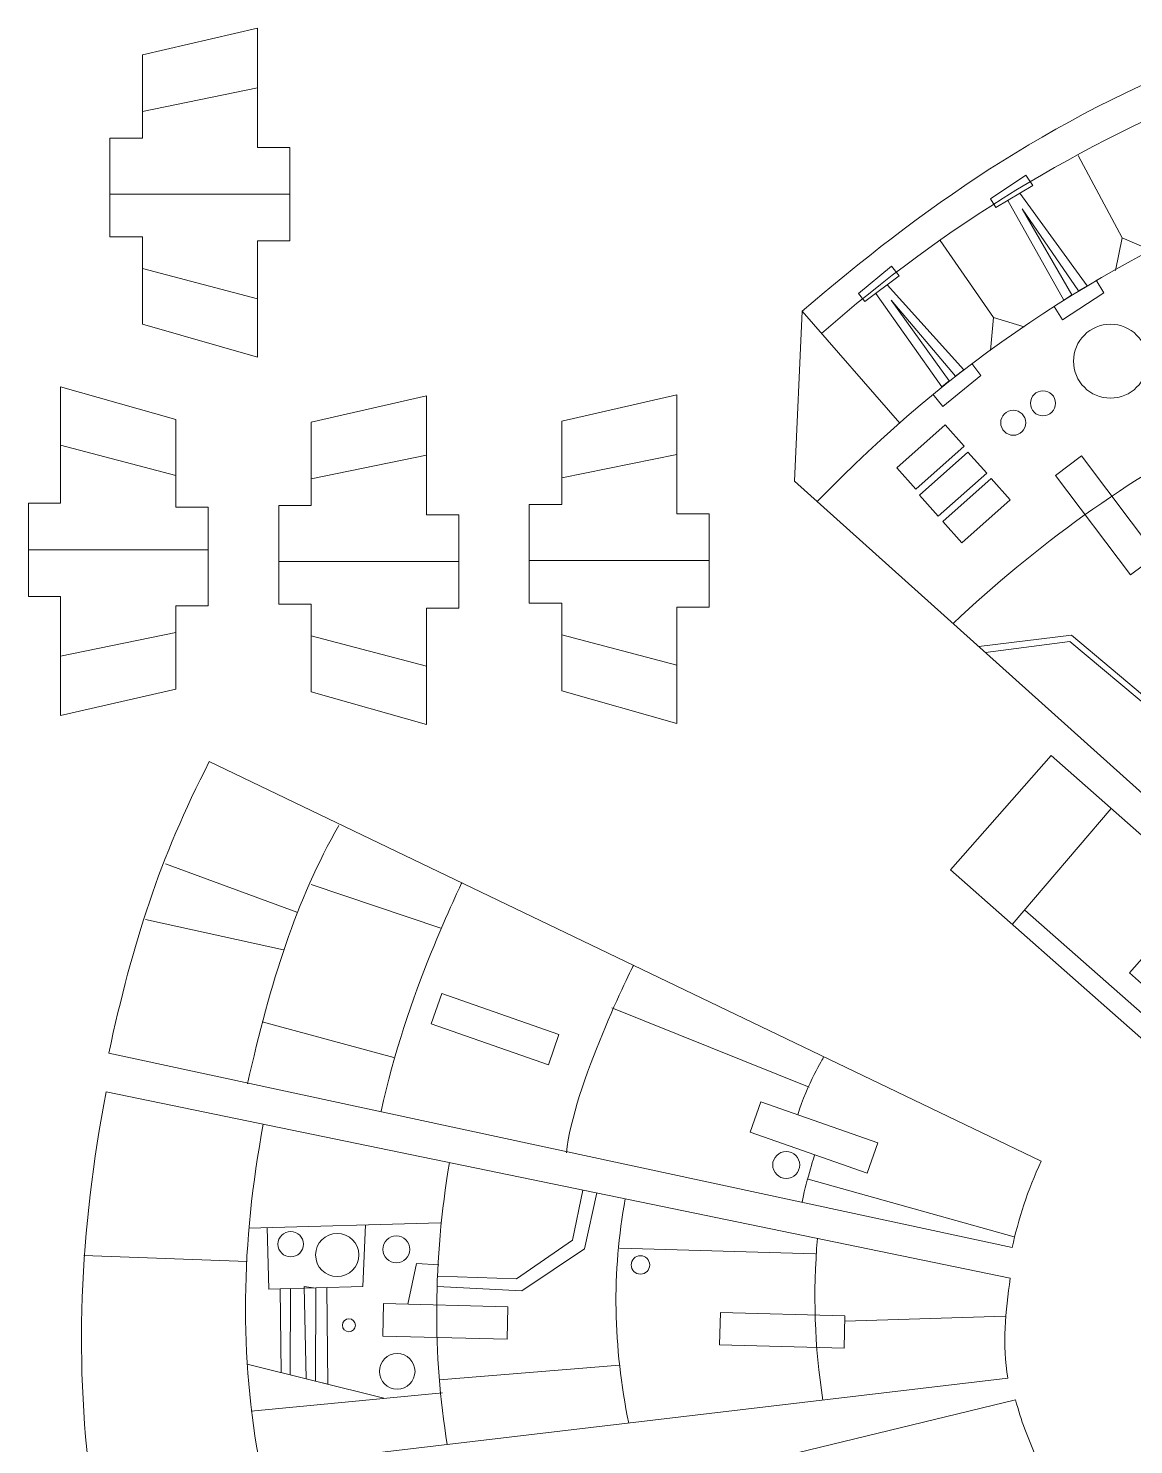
# Model space of a CAD drawing. Header units: millimetres. Extents: x -90 to 353, y 0 to 263.
# Drawn here: x 0 to 113, y 110.7 to 255.5 of the extents above; entities that cross this region are included whole.
import ezdxf

# ---------------------------------------------------------------- set-up
doc = ezdxf.new("R2010")
doc.units = ezdxf.units.MM
doc.layers.add('Layer 1', color=7, linetype='Continuous')

msp = doc.modelspace()

# ---------------------------------------------------------------- linework, layer by layer
at = {"layer": 'Layer 1', "color": 114, "lineweight": 20}
for centre, major_axis in [((110.63, 221.49), (0, 3.78)), ((103.73, 217.18), (0, 1.28)), ((100.69, 215.19), (0, 1.28)), ((77.48, 139.27), (0, 1.38)), ((26.82, 131.16), (0, 1.3)), ((31.58, 130.06), (0, 2.21)), ((37.62, 130.63), (0, 1.38)), ((62.58, 129.04), (0, 0.945)), ((32.77, 122.87), (0, 0.661)), ((37.71, 118.15), (0, 1.82))]:
    msp.add_ellipse(centre, major_axis=major_axis, ratio=1, dxfattribs=at)
at = {"layer": 'Layer 1', "color": 250, "lineweight": 20}
for points, knots in [([(8.34, 244.3), (8.34, 244.3), (11.66, 244.3), (11.66, 244.3), (11.66, 244.3), (11.66, 244.3), (11.66, 252.84), (11.66, 252.84), (11.66, 252.84), (11.66, 252.84), (23.44, 255.54), (23.44, 255.54), (23.44, 255.54), (23.44, 255.54), (23.44, 243.35), (23.44, 243.35), (23.44, 243.35), (23.44, 243.35), (26.74, 243.35), (26.74, 243.35), (26.74, 243.35), (26.74, 243.35), (26.74, 233.8), (26.74, 233.8), (26.74, 233.8), (26.74, 233.8), (23.44, 233.8), (23.44, 233.8), (23.44, 233.8), (23.44, 233.8), (23.44, 221.91), (23.44, 221.91), (23.44, 221.91), (23.44, 221.91), (11.66, 225.26), (11.66, 225.26), (11.66, 225.26), (11.66, 225.26), (11.66, 234.22), (11.66, 234.22), (11.66, 234.22), (11.66, 234.22), (8.34, 234.22), (8.34, 234.22), (8.34, 234.22), (8.34, 234.22), (8.34, 244.3), (8.34, 244.3)], [0, 0, 0, 0, 0.076923, 0.076923, 0.076923, 0.076923, 0.153846, 0.153846, 0.153846, 0.153846, 0.230769, 0.230769, 0.230769, 0.230769, 0.307692, 0.307692, 0.307692, 0.307692, 0.384615, 0.384615, 0.384615, 0.384615, 0.461538, 0.461538, 0.461538, 0.461538, 0.538462, 0.538462, 0.538462, 0.538462, 0.615385, 0.615385, 0.615385, 0.615385, 0.692308, 0.692308, 0.692308, 0.692308, 0.769231, 0.769231, 0.769231, 0.769231, 0.846154, 0.846154, 0.846154, 0.846154, 1, 1, 1, 1]), ([(121.51, 252.98), (104.24, 246.32), (91.05, 236.89), (79.12, 226.59), (79.12, 226.59), (79.12, 226.59), (78.34, 209.21), (78.34, 209.21), (78.34, 209.21), (78.34, 209.21), (148.51, 146.18), (148.51, 146.18), (148.51, 146.18), (150.73, 148.35), (153.41, 150.59), (157.6, 153.02), (157.6, 153.02), (157.6, 153.02), (149.15, 176.41), (149.15, 176.41), (149.15, 176.41), (147.97, 176.02), (146.71, 175.8), (145.4, 175.8), (145.4, 175.8), (138.88, 175.8), (133.59, 181.09), (133.59, 187.61), (133.59, 187.61), (133.59, 192.63), (136.72, 196.91), (141.13, 198.62), (141.13, 198.62), (141.13, 198.62), (137.57, 208.49), (137.57, 208.49), (137.57, 208.49), (136.36, 208.08), (135.07, 207.85), (133.72, 207.85), (133.72, 207.85), (127.2, 207.85), (121.92, 213.14), (121.92, 219.66), (121.92, 219.66), (121.92, 224.71), (125.09, 229.02), (129.55, 230.7), (129.55, 230.7), (129.55, 230.7), (121.51, 252.98), (121.51, 252.98)], [0, 0, 0, 0, 0.071429, 0.071429, 0.071429, 0.071429, 0.142857, 0.142857, 0.142857, 0.142857, 0.214286, 0.214286, 0.214286, 0.214286, 0.285714, 0.285714, 0.285714, 0.285714, 0.357143, 0.357143, 0.357143, 0.357143, 0.428571, 0.428571, 0.428571, 0.428571, 0.5, 0.5, 0.5, 0.5, 0.571429, 0.571429, 0.571429, 0.571429, 0.642857, 0.642857, 0.642857, 0.642857, 0.714286, 0.714286, 0.714286, 0.714286, 0.785714, 0.785714, 0.785714, 0.785714, 0.857143, 0.857143, 0.857143, 0.857143, 1, 1, 1, 1]), ([(18.4, 196.47), (18.4, 196.47), (15.08, 196.47), (15.08, 196.47), (15.08, 196.47), (15.08, 196.47), (15.08, 187.93), (15.08, 187.93), (15.08, 187.93), (15.08, 187.93), (3.3, 185.23), (3.3, 185.23), (3.3, 185.23), (3.3, 185.23), (3.3, 197.42), (3.3, 197.42), (3.3, 197.42), (3.3, 197.42), (0, 197.42), (0, 197.42), (0, 197.42), (0, 197.42), (0, 206.97), (0, 206.97), (0, 206.97), (0, 206.97), (3.3, 206.97), (3.3, 206.97), (3.3, 206.97), (3.3, 206.97), (3.3, 218.86), (3.3, 218.86), (3.3, 218.86), (3.3, 218.86), (15.08, 215.51), (15.08, 215.51), (15.08, 215.51), (15.08, 215.51), (15.08, 206.55), (15.08, 206.55), (15.08, 206.55), (15.08, 206.55), (18.4, 206.55), (18.4, 206.55), (18.4, 206.55), (18.4, 206.55), (18.4, 196.47), (18.4, 196.47)], [0, 0, 0, 0, 0.076923, 0.076923, 0.076923, 0.076923, 0.153846, 0.153846, 0.153846, 0.153846, 0.230769, 0.230769, 0.230769, 0.230769, 0.307692, 0.307692, 0.307692, 0.307692, 0.384615, 0.384615, 0.384615, 0.384615, 0.461538, 0.461538, 0.461538, 0.461538, 0.538462, 0.538462, 0.538462, 0.538462, 0.615385, 0.615385, 0.615385, 0.615385, 0.692308, 0.692308, 0.692308, 0.692308, 0.769231, 0.769231, 0.769231, 0.769231, 0.846154, 0.846154, 0.846154, 0.846154, 1, 1, 1, 1]), ([(25.61, 206.72), (25.61, 206.72), (28.93, 206.72), (28.93, 206.72), (28.93, 206.72), (28.93, 206.72), (28.93, 215.26), (28.93, 215.26), (28.93, 215.26), (28.93, 215.26), (40.71, 217.96), (40.71, 217.96), (40.71, 217.96), (40.71, 217.96), (40.71, 205.77), (40.71, 205.77), (40.71, 205.77), (40.71, 205.77), (44.01, 205.77), (44.01, 205.77), (44.01, 205.77), (44.01, 205.77), (44.01, 196.22), (44.01, 196.22), (44.01, 196.22), (44.01, 196.22), (40.71, 196.22), (40.71, 196.22), (40.71, 196.22), (40.71, 196.22), (40.71, 184.33), (40.71, 184.33), (40.71, 184.33), (40.71, 184.33), (28.93, 187.68), (28.93, 187.68), (28.93, 187.68), (28.93, 187.68), (28.93, 196.64), (28.93, 196.64), (28.93, 196.64), (28.93, 196.64), (25.61, 196.64), (25.61, 196.64), (25.61, 196.64), (25.61, 196.64), (25.61, 206.72), (25.61, 206.72)], [0, 0, 0, 0, 0.076923, 0.076923, 0.076923, 0.076923, 0.153846, 0.153846, 0.153846, 0.153846, 0.230769, 0.230769, 0.230769, 0.230769, 0.307692, 0.307692, 0.307692, 0.307692, 0.384615, 0.384615, 0.384615, 0.384615, 0.461538, 0.461538, 0.461538, 0.461538, 0.538462, 0.538462, 0.538462, 0.538462, 0.615385, 0.615385, 0.615385, 0.615385, 0.692308, 0.692308, 0.692308, 0.692308, 0.769231, 0.769231, 0.769231, 0.769231, 0.846154, 0.846154, 0.846154, 0.846154, 1, 1, 1, 1]), ([(51.21, 206.82), (51.21, 206.82), (54.53, 206.82), (54.53, 206.82), (54.53, 206.82), (54.53, 206.82), (54.53, 215.36), (54.53, 215.36), (54.53, 215.36), (54.53, 215.36), (66.3, 218.06), (66.3, 218.06), (66.3, 218.06), (66.3, 218.06), (66.3, 205.87), (66.3, 205.87), (66.3, 205.87), (66.3, 205.87), (69.61, 205.87), (69.61, 205.87), (69.61, 205.87), (69.61, 205.87), (69.61, 196.32), (69.61, 196.32), (69.61, 196.32), (69.61, 196.32), (66.3, 196.32), (66.3, 196.32), (66.3, 196.32), (66.3, 196.32), (66.3, 184.43), (66.3, 184.43), (66.3, 184.43), (66.3, 184.43), (54.53, 187.78), (54.53, 187.78), (54.53, 187.78), (54.53, 187.78), (54.53, 196.74), (54.53, 196.74), (54.53, 196.74), (54.53, 196.74), (51.21, 196.74), (51.21, 196.74), (51.21, 196.74), (51.21, 196.74), (51.21, 206.82), (51.21, 206.82)], [0, 0, 0, 0, 0.076923, 0.076923, 0.076923, 0.076923, 0.153846, 0.153846, 0.153846, 0.153846, 0.230769, 0.230769, 0.230769, 0.230769, 0.307692, 0.307692, 0.307692, 0.307692, 0.384615, 0.384615, 0.384615, 0.384615, 0.461538, 0.461538, 0.461538, 0.461538, 0.538462, 0.538462, 0.538462, 0.538462, 0.615385, 0.615385, 0.615385, 0.615385, 0.692308, 0.692308, 0.692308, 0.692308, 0.769231, 0.769231, 0.769231, 0.769231, 0.846154, 0.846154, 0.846154, 0.846154, 1, 1, 1, 1]), ([(104.57, 181.14), (104.57, 181.14), (94.26, 169.44), (94.26, 169.44), (94.26, 169.44), (94.26, 169.44), (118.67, 147.91), (118.67, 147.91), (118.67, 147.91), (118.67, 147.91), (133.45, 155.66), (133.45, 155.66), (133.45, 155.66), (133.45, 155.66), (104.57, 181.14), (104.57, 181.14)], [0, 0, 0, 0, 0.2, 0.2, 0.2, 0.2, 0.4, 0.4, 0.4, 0.4, 0.6, 0.6, 0.6, 0.6, 1, 1, 1, 1]), ([(100.58, 130.84), (101.2, 133.62), (102.16, 136.75), (103.55, 139.64), (103.55, 139.64), (103.55, 139.64), (18.5, 180.53), (18.5, 180.53), (18.5, 180.53), (13.39, 170.56), (10.7, 162.12), (8.22, 150.71), (8.22, 150.71), (8.22, 150.71), (100.58, 130.84), (100.58, 130.84)], [0, 0, 0, 0, 0.2, 0.2, 0.2, 0.2, 0.4, 0.4, 0.4, 0.4, 0.6, 0.6, 0.6, 0.6, 1, 1, 1, 1]), ([(100.39, 127.68), (99.88, 124.3), (99.59, 120.9), (100.12, 117.45), (100.12, 117.45), (100.12, 117.45), (18.03, 107.73), (18.03, 107.73), (18.03, 107.73), (18.03, 107.73), (17.98, 105.62), (17.98, 105.62), (17.98, 105.62), (17.98, 105.62), (6.59, 105), (6.59, 105), (6.59, 105), (4.62, 118.74), (5.23, 132.66), (7.97, 146.76), (7.97, 146.76), (7.97, 146.76), (100.39, 127.68), (100.39, 127.68)], [0, 0, 0, 0, 0.142857, 0.142857, 0.142857, 0.142857, 0.285714, 0.285714, 0.285714, 0.285714, 0.428571, 0.428571, 0.428571, 0.428571, 0.571429, 0.571429, 0.571429, 0.571429, 0.714286, 0.714286, 0.714286, 0.714286, 1, 1, 1, 1]), ([(8.65, 95.82), (10.53, 85.8), (13.65, 76.9), (17.88, 69), (17.88, 69), (17.88, 69), (102.99, 109.53), (102.99, 109.53), (102.99, 109.53), (102.19, 111.27), (101.49, 113.14), (100.93, 115.23), (100.93, 115.23), (100.93, 115.23), (19.79, 95.54), (19.79, 95.54), (19.79, 95.54), (19.79, 95.54), (18.94, 98.16), (18.94, 98.16), (18.94, 98.16), (18.94, 98.16), (8.65, 95.82), (8.65, 95.82)], [0, 0, 0, 0, 0.142857, 0.142857, 0.142857, 0.142857, 0.285714, 0.285714, 0.285714, 0.285714, 0.428571, 0.428571, 0.428571, 0.428571, 0.571429, 0.571429, 0.571429, 0.571429, 0.714286, 0.714286, 0.714286, 0.714286, 1, 1, 1, 1])]:
    msp.add_open_spline(points, degree=3, knots=knots, dxfattribs=at)
at = {"layer": 'Layer 1', "color": 114, "lineweight": 20}
for points in [[(11.66, 247.02), (11.66, 247.02), (23.44, 249.44), (23.44, 249.44)], [(81.09, 224.33), (93.72, 235.4), (107.61, 243.82), (122.66, 249.8)], [(8.34, 238.58), (8.34, 238.58), (26.74, 238.58), (26.74, 238.58)], [(80.66, 207.13), (94.21, 221.2), (109.64, 231.5), (126.79, 238.34)], [(111.82, 234.1), (111.82, 234.1), (111.13, 230.78), (111.13, 230.78)], [(11.66, 230.97), (11.66, 230.97), (23.44, 227.86), (23.44, 227.86)], [(79.12, 226.59), (79.12, 226.59), (89.09, 215.16), (89.09, 215.16)], [(98.36, 222.58), (98.36, 222.58), (98.67, 225.95), (98.67, 225.95)], [(122.94, 214.78), (112.36, 209.5), (103.01, 202.64), (94.54, 194.66)], [(15.08, 209.8), (15.08, 209.8), (3.3, 212.91), (3.3, 212.91)], [(28.93, 209.44), (28.93, 209.44), (40.71, 211.86), (40.71, 211.86)], [(54.53, 209.54), (54.53, 209.54), (66.3, 211.96), (66.3, 211.96)], [(18.4, 202.19), (18.4, 202.19), (0, 202.19), (0, 202.19)], [(25.61, 201), (25.61, 201), (44.01, 201), (44.01, 201)], [(51.21, 201.1), (51.21, 201.1), (69.61, 201.1), (69.61, 201.1)], [(15.08, 193.75), (15.08, 193.75), (3.3, 191.32), (3.3, 191.32)], [(28.93, 193.39), (28.93, 193.39), (40.71, 190.28), (40.71, 190.28)], [(54.53, 193.49), (54.53, 193.49), (66.3, 190.38), (66.3, 190.38)], [(100.58, 163.86), (100.58, 163.86), (110.69, 175.74), (110.69, 175.74)], [(31.75, 174), (27.38, 166.35), (24.75, 158.01), (22.4, 147.55)], [(27.46, 165.13), (27.46, 165.13), (14.02, 170.08), (14.02, 170.08)], [(44.33, 168.15), (44.33, 168.15), (38.52, 156.39), (36.08, 144.77)], [(28.91, 167.96), (28.91, 167.96), (42.18, 163.5), (42.18, 163.5)], [(101.89, 165.34), (101.89, 165.34), (116.15, 152.76), (116.15, 152.76)], [(26.1, 161.29), (26.1, 161.29), (11.99, 164.37), (11.99, 164.37)], [(61.87, 159.72), (61.87, 159.72), (55.66, 147.28), (55.02, 140.51)], [(79.81, 147.24), (79.81, 147.24), (59.65, 155.34), (59.65, 155.34)], [(37.38, 150.25), (37.38, 150.25), (23.92, 153.92), (23.92, 153.92)], [(81.28, 150.26), (81.28, 150.26), (79.62, 147.58), (78.66, 144.39)], [(24.02, 143.44), (21.74, 131.3), (21.56, 119.6), (23.71, 108.4)], [(43.05, 139.52), (41.37, 129.47), (41.33, 119.87), (42.83, 110.66)], [(80.38, 140.31), (80.38, 140.31), (79.39, 137.11), (79.11, 135.46)], [(100.78, 131.93), (100.78, 131.93), (79.74, 137.81), (79.74, 137.81)], [(61.03, 135.81), (59.63, 128.32), (59.78, 120.67), (61.38, 112.86)], [(22.55, 132.81), (22.55, 132.81), (42.13, 133.36), (42.13, 133.36)], [(60.44, 130.77), (60.44, 130.77), (80.49, 130.19), (80.49, 130.19)], [(80.67, 131.75), (80.21, 126.22), (80.36, 120.7), (81.23, 115.21)], [(5.66, 129.99), (5.66, 129.99), (22.36, 129.38), (22.36, 129.38)], [(83.46, 123.29), (83.46, 123.29), (99.9, 123.79), (99.9, 123.79)], [(22.38, 118.88), (22.38, 118.88), (36.35, 115.42), (36.35, 115.42)], [(42.04, 117.27), (42.04, 117.27), (60.44, 118.8), (60.44, 118.8)], [(22.79, 114.09), (22.79, 114.09), (42.34, 115.95), (42.34, 115.95)]]:
    msp.add_open_spline(points, degree=3, dxfattribs=at)
for points, knots in [([(107.31, 242.54), (107.31, 242.54), (111.82, 234.1), (111.82, 234.1), (111.82, 234.1), (111.82, 234.1), (114.84, 232.8), (114.84, 232.8)], [0, 0, 0, 0, 0.333333, 0.333333, 0.333333, 0.333333, 1, 1, 1, 1]), ([(98.37, 238.11), (98.37, 238.11), (98.92, 237.2), (98.92, 237.2), (98.92, 237.2), (98.92, 237.2), (102.68, 239.47), (102.68, 239.47), (102.68, 239.47), (102.68, 239.47), (101.99, 240.53), (101.99, 240.53), (101.99, 240.53), (101.99, 240.53), (98.37, 238.11), (98.37, 238.11)], [0, 0, 0, 0, 0.2, 0.2, 0.2, 0.2, 0.4, 0.4, 0.4, 0.4, 0.6, 0.6, 0.6, 0.6, 1, 1, 1, 1]), ([(100.13, 237.92), (100.13, 237.92), (105.86, 227.74), (105.86, 227.74), (105.86, 227.74), (105.86, 227.74), (106.68, 228.27), (106.68, 228.27), (106.68, 228.27), (106.68, 228.27), (101.6, 237.09), (101.6, 237.09), (101.6, 237.09), (101.6, 237.09), (107.37, 228.67), (107.37, 228.67), (107.37, 228.67), (107.37, 228.67), (108.26, 229.21), (108.26, 229.21), (108.26, 229.21), (108.26, 229.21), (101.37, 238.68), (101.37, 238.68)], [0, 0, 0, 0, 0.142857, 0.142857, 0.142857, 0.142857, 0.285714, 0.285714, 0.285714, 0.285714, 0.428571, 0.428571, 0.428571, 0.428571, 0.571429, 0.571429, 0.571429, 0.571429, 0.714286, 0.714286, 0.714286, 0.714286, 1, 1, 1, 1]), ([(93.23, 233.83), (93.23, 233.83), (98.67, 225.95), (98.67, 225.95), (98.67, 225.95), (98.67, 225.95), (101.82, 225), (101.82, 225)], [0, 0, 0, 0, 0.333333, 0.333333, 0.333333, 0.333333, 1, 1, 1, 1]), ([(84.88, 228.43), (84.88, 228.43), (85.52, 227.58), (85.52, 227.58), (85.52, 227.58), (85.52, 227.58), (89.03, 230.22), (89.03, 230.22), (89.03, 230.22), (89.03, 230.22), (88.23, 231.2), (88.23, 231.2), (88.23, 231.2), (88.23, 231.2), (84.88, 228.43), (84.88, 228.43)], [0, 0, 0, 0, 0.2, 0.2, 0.2, 0.2, 0.4, 0.4, 0.4, 0.4, 0.6, 0.6, 0.6, 0.6, 1, 1, 1, 1]), ([(86.64, 228.42), (86.64, 228.42), (93.38, 218.88), (93.38, 218.88), (93.38, 218.88), (93.38, 218.88), (94.15, 219.48), (94.15, 219.48), (94.15, 219.48), (94.15, 219.48), (88.2, 227.74), (88.2, 227.74), (88.2, 227.74), (88.2, 227.74), (94.8, 219.95), (94.8, 219.95), (94.8, 219.95), (94.8, 219.95), (95.63, 220.59), (95.63, 220.59), (95.63, 220.59), (95.63, 220.59), (87.81, 229.3), (87.81, 229.3)], [0, 0, 0, 0, 0.142857, 0.142857, 0.142857, 0.142857, 0.285714, 0.285714, 0.285714, 0.285714, 0.428571, 0.428571, 0.428571, 0.428571, 0.571429, 0.571429, 0.571429, 0.571429, 0.714286, 0.714286, 0.714286, 0.714286, 1, 1, 1, 1]), ([(104.86, 227.07), (104.86, 227.07), (105.74, 225.72), (105.74, 225.72), (105.74, 225.72), (105.74, 225.72), (109.94, 228.48), (109.94, 228.48), (109.94, 228.48), (109.94, 228.48), (109.15, 229.79), (109.15, 229.79)], [0, 0, 0, 0, 0.25, 0.25, 0.25, 0.25, 0.5, 0.5, 0.5, 0.5, 1, 1, 1, 1]), ([(92.47, 218.1), (92.47, 218.1), (93.48, 216.85), (93.48, 216.85), (93.48, 216.85), (93.48, 216.85), (97.37, 220.03), (97.37, 220.03), (97.37, 220.03), (97.37, 220.03), (96.45, 221.25), (96.45, 221.25)], [0, 0, 0, 0, 0.25, 0.25, 0.25, 0.25, 0.5, 0.5, 0.5, 0.5, 1, 1, 1, 1]), ([(88.79, 210.58), (88.79, 210.58), (90.72, 208.4), (90.72, 208.4), (90.72, 208.4), (90.72, 208.4), (95.66, 212.79), (95.66, 212.79), (95.66, 212.79), (95.66, 212.79), (93.73, 214.97), (93.73, 214.97), (93.73, 214.97), (93.73, 214.97), (88.79, 210.58), (88.79, 210.58)], [0, 0, 0, 0, 0.2, 0.2, 0.2, 0.2, 0.4, 0.4, 0.4, 0.4, 0.6, 0.6, 0.6, 0.6, 1, 1, 1, 1]), ([(91.1, 207.8), (91.1, 207.8), (93.03, 205.62), (93.03, 205.62), (93.03, 205.62), (93.03, 205.62), (97.98, 210.02), (97.98, 210.02), (97.98, 210.02), (97.98, 210.02), (96.05, 212.19), (96.05, 212.19), (96.05, 212.19), (96.05, 212.19), (91.1, 207.8), (91.1, 207.8)], [0, 0, 0, 0, 0.2, 0.2, 0.2, 0.2, 0.4, 0.4, 0.4, 0.4, 0.6, 0.6, 0.6, 0.6, 1, 1, 1, 1]), ([(93.48, 205.09), (93.48, 205.09), (95.42, 202.91), (95.42, 202.91), (95.42, 202.91), (95.42, 202.91), (100.36, 207.3), (100.36, 207.3), (100.36, 207.3), (100.36, 207.3), (98.43, 209.48), (98.43, 209.48), (98.43, 209.48), (98.43, 209.48), (93.48, 205.09), (93.48, 205.09)], [0, 0, 0, 0, 0.2, 0.2, 0.2, 0.2, 0.4, 0.4, 0.4, 0.4, 0.6, 0.6, 0.6, 0.6, 1, 1, 1, 1]), ([(97.18, 192.29), (97.18, 192.29), (106.63, 193.46), (106.63, 193.46), (106.63, 193.46), (106.63, 193.46), (114.76, 186.65), (114.76, 186.65), (114.76, 186.65), (114.76, 186.65), (120.89, 192.02), (120.89, 192.02), (120.89, 192.02), (120.89, 192.02), (121.28, 191.49), (121.28, 191.49), (121.28, 191.49), (121.28, 191.49), (115.03, 185.66), (115.03, 185.66), (115.03, 185.66), (115.03, 185.66), (106.49, 192.8), (106.49, 192.8), (106.49, 192.8), (106.49, 192.8), (97.84, 191.7), (97.84, 191.7)], [0, 0, 0, 0, 0.125, 0.125, 0.125, 0.125, 0.25, 0.25, 0.25, 0.25, 0.375, 0.375, 0.375, 0.375, 0.5, 0.5, 0.5, 0.5, 0.625, 0.625, 0.625, 0.625, 0.75, 0.75, 0.75, 0.75, 1, 1, 1, 1]), ([(41.82, 126.84), (41.82, 126.84), (50.44, 126.38), (50.44, 126.38), (50.44, 126.38), (50.44, 126.38), (56.87, 130.7), (56.87, 130.7), (56.87, 130.7), (56.87, 130.7), (58.12, 136.41), (58.12, 136.41)], [0, 0, 0, 0, 0.25, 0.25, 0.25, 0.25, 0.5, 0.5, 0.5, 0.5, 1, 1, 1, 1]), ([(41.88, 127.89), (41.88, 127.89), (49.91, 127.61), (49.91, 127.61), (49.91, 127.61), (49.91, 127.61), (55.64, 131.58), (55.64, 131.58), (55.64, 131.58), (55.64, 131.58), (56.7, 136.7), (56.7, 136.7)], [0, 0, 0, 0, 0.25, 0.25, 0.25, 0.25, 0.5, 0.5, 0.5, 0.5, 1, 1, 1, 1]), ([(34.47, 133.15), (34.47, 133.15), (34.21, 126.82), (34.21, 126.82), (34.21, 126.82), (34.21, 126.82), (24.59, 126.55), (24.59, 126.55), (24.59, 126.55), (24.59, 126.55), (24.42, 132.86), (24.42, 132.86)], [0, 0, 0, 0, 0.25, 0.25, 0.25, 0.25, 0.5, 0.5, 0.5, 0.5, 1, 1, 1, 1]), ([(41.95, 129.04), (41.95, 129.04), (39.68, 129.2), (39.68, 129.2), (39.68, 129.2), (39.68, 129.2), (38.8, 125.02), (38.8, 125.02)], [0, 0, 0, 0, 0.333333, 0.333333, 0.333333, 0.333333, 1, 1, 1, 1]), ([(25.86, 118.02), (25.86, 118.02), (25.74, 126.58), (25.74, 126.58), (25.74, 126.58), (25.74, 126.58), (26.8, 126.64), (26.8, 126.64), (26.8, 126.64), (26.8, 126.64), (26.75, 117.8), (26.75, 117.8)], [0, 0, 0, 0, 0.25, 0.25, 0.25, 0.25, 0.5, 0.5, 0.5, 0.5, 1, 1, 1, 1]), ([(28.41, 117.39), (28.41, 117.39), (28.21, 126.82), (28.21, 126.82), (28.21, 126.82), (28.21, 126.82), (29.4, 126.68), (29.4, 126.68), (29.4, 126.68), (29.4, 126.68), (29.37, 117.15), (29.37, 117.15), (29.37, 117.15), (29.37, 117.15), (30.61, 116.84), (30.61, 116.84), (30.61, 116.84), (30.61, 116.84), (30.5, 126.71), (30.5, 126.71)], [0, 0, 0, 0, 0.166667, 0.166667, 0.166667, 0.166667, 0.333333, 0.333333, 0.333333, 0.333333, 0.5, 0.5, 0.5, 0.5, 0.666667, 0.666667, 0.666667, 0.666667, 1, 1, 1, 1])]:
    msp.add_open_spline(points, degree=3, knots=knots, dxfattribs=at)
at = {"layer": 'Layer 1', "color": 240, "lineweight": 20}
for points in [[(105.01, 209.8), (105.01, 209.8), (107.67, 211.8), (107.67, 211.8), (107.67, 211.8), (107.67, 211.8), (115.33, 201.62), (115.33, 201.62), (115.33, 201.62), (115.33, 201.62), (112.68, 199.62), (112.68, 199.62), (112.68, 199.62), (112.68, 199.62), (105.01, 209.8), (105.01, 209.8)], [(112.56, 158.92), (112.56, 158.92), (115.03, 156.73), (115.03, 156.73), (115.03, 156.73), (115.03, 156.73), (120.13, 162.5), (120.13, 162.5), (120.13, 162.5), (120.13, 162.5), (117.65, 164.69), (117.65, 164.69), (117.65, 164.69), (117.65, 164.69), (112.56, 158.92), (112.56, 158.92)], [(54.25, 152.62), (54.25, 152.62), (53.16, 149.5), (53.16, 149.5), (53.16, 149.5), (53.16, 149.5), (41.17, 153.7), (41.17, 153.7), (41.17, 153.7), (41.17, 153.7), (42.26, 156.81), (42.26, 156.81), (42.26, 156.81), (42.26, 156.81), (54.25, 152.62), (54.25, 152.62)], [(86.84, 141.54), (86.84, 141.54), (85.75, 138.43), (85.75, 138.43), (85.75, 138.43), (85.75, 138.43), (73.79, 142.61), (73.79, 142.61), (73.79, 142.61), (73.79, 142.61), (74.88, 145.73), (74.88, 145.73), (74.88, 145.73), (74.88, 145.73), (86.84, 141.54), (86.84, 141.54)], [(36.32, 125.08), (36.32, 125.08), (36.24, 121.77), (36.24, 121.77), (36.24, 121.77), (36.24, 121.77), (48.94, 121.44), (48.94, 121.44), (48.94, 121.44), (48.94, 121.44), (49.03, 124.75), (49.03, 124.75), (49.03, 124.75), (49.03, 124.75), (36.32, 125.08), (36.32, 125.08)], [(70.75, 124.18), (70.75, 124.18), (70.66, 120.87), (70.66, 120.87), (70.66, 120.87), (70.66, 120.87), (83.39, 120.54), (83.39, 120.54), (83.39, 120.54), (83.39, 120.54), (83.48, 123.85), (83.48, 123.85), (83.48, 123.85), (83.48, 123.85), (70.75, 124.18), (70.75, 124.18)]]:
    msp.add_open_spline(points, degree=3, knots=[0, 0, 0, 0, 0.2, 0.2, 0.2, 0.2, 0.4, 0.4, 0.4, 0.4, 0.6, 0.6, 0.6, 0.6, 1, 1, 1, 1], dxfattribs=at)

doc.saveas('drawing.dxf')
